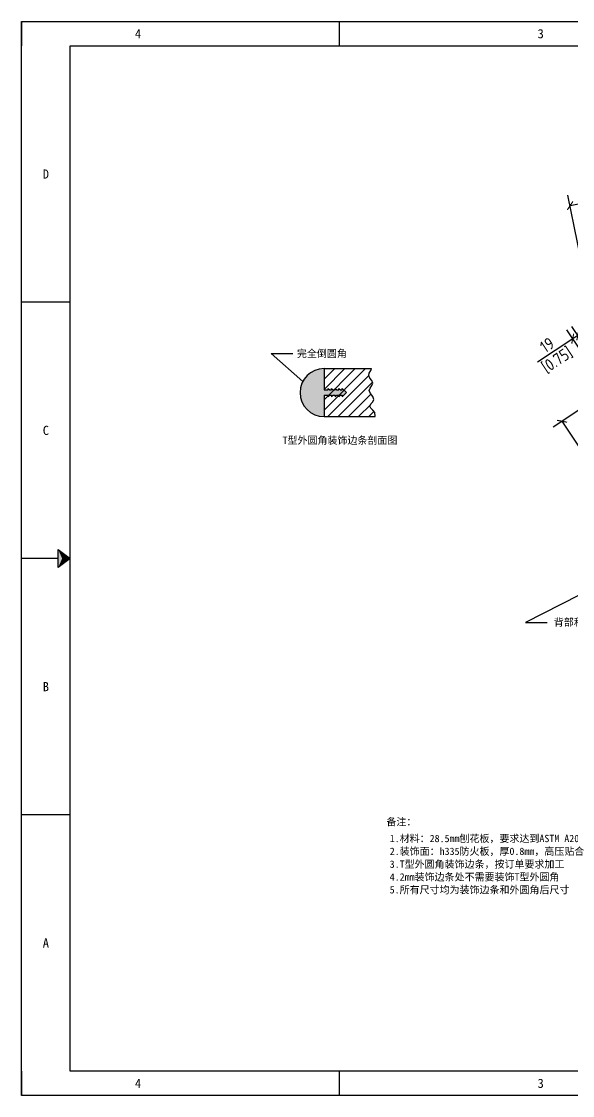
# Model space of a CAD drawing. Header units: inches. Extents: x 777 to 31414, y -60867 to 2393.
# Drawn here: x 16456 to 18176, y -60682 to -57332 of the extents above; entities that cross this region are included whole.
import ezdxf
from ezdxf.enums import TextEntityAlignment as Align

# ---------------------------------------------------------------- set-up
doc = ezdxf.new("R2010")
doc.units = ezdxf.units.IN
doc.header["$LTSCALE"] = 0.605
doc.header["$MEASUREMENT"] = 0
doc.header["$PDMODE"] = 3
doc.header["$PDSIZE"] = 0.25
doc.linetypes.add('DOT', pattern=[0.2, 0.1, -0.1])
doc.layers.get('0').update_dxf_attribs({"linetype": 'CONTINUOUS'})
doc.layers.get('Defpoints').update_dxf_attribs({"linetype": 'CONTINUOUS'})
for name, color, linetype in [('02-05848-001_DXF_HATCHING', 7, 'CONTINUOUS'), ('02-05848-001_DXF_TEXT', 7, 'CONTINUOUS'), ('print', 30, 'CONTINUOUS')]:
    doc.layers.add(name, color=color, linetype=linetype)
doc.layers.add('dim', color=2, linetype='CONTINUOUS', lineweight=9)
doc.styles.add('Dartop', font='')
doc.styles.add('Dartop Text Style', font='gbenor.shx', dxfattribs={"bigfont": 'gbcbig.shx'})
doc.styles.add('hzHT', font='simhei.ttf')
doc.styles.get("Standard").update_dxf_attribs({"font": 'txt', "width": 0.7})
doc.styles.get('Dartop').set_extended_font_data('FangSong_GB2312')
doc.dimstyles.new('Dartop DIM Style', dxfattribs={"dimscale": 15, "dimtxt": 2.5, "dimasz": 1.5, "dimexe": 2.25, "dimexo": 2, "dimtad": 1, "dimdec": 0, "dimdsep": 46, "dimtxsty": 'Dartop Text Style', "dimblk": 'ARCHTICK', "dimcen": 0.09, "dimazin": 2, "dimtfac": 1, "dimtdec": 0, "dimtofl": 0, "dimtmove": 0, "dimatfit": 3, "dimfxl": 0, "dimtolj": 1, "dimtzin": 0, "dimarcsym": 0})
doc.dimstyles.get("Standard").update_dxf_attribs({"dimtxt": 0.1, "dimasz": 0.125, "dimexe": 0.18, "dimexo": 0.0625, "dimgap": 0.09, "dimtad": 0, "dimtih": 1, "dimtoh": 1, "dimdec": 3, "dimzin": 4, "dimdsep": 46, "dimtxsty": 'Standard', "dimblk": '_FILLED', "dimblk1": '_FILLED', "dimblk2": '_FILLED', "dimcen": 0.09, "dimadec": 0, "dimazin": 0, "dimtol": 1, "dimtp": 0.008, "dimtm": 0.008, "dimtfac": 1, "dimtdec": 3, "dimtofl": 0, "dimtmove": 0, "dimatfit": 3, "dimldrblk": '_FILLED', "dimfxl": 0, "dimtolj": 1, "dimtzin": 4, "dimarcsym": 0})

# ---------------------------------------------------------------- blocks, each defined once
blk = doc.blocks.new('_FILLED')
at = {"color": 0, "linetype": 'ByBlock'}
blk.add_solid([(0, 0), (-1, 0.16), (-1, -0.16)], dxfattribs=at)
blk = doc.blocks.new('*U3')
at = {"color": 254, "linetype": 'Continuous', "extrusion": (0, 0, -1)}
for points in [[(-0.833, 11), (-0.75, 10.812), (-0.75, 11.188)], [(-0.833, 11), (-0.75, 11.188), (-1, 11)], [(-0.833, 11), (-1, 11), (-0.75, 10.812)]]:
    blk.add_solid(points, dxfattribs=at)
blk = doc.blocks.new('_ArchTick')
at = {"color": 0, "linetype": 'ByBlock', "const_width": 0.15}
blk.add_lwpolyline([(-0.5, -0.5), (0.5, 0.5)], dxfattribs=at)
blk = doc.blocks.new('*D385')
at = {"layer": 'Defpoints', "color": 0}
for p in [(18176.3, -58321.6), (18285, -58484.2), (18300.9, -58473.6)]:
    blk.add_point(p, dxfattribs=at)
at = {"layer": 'dim', "color": 0, "lineweight": -2}
for p, q in [((18268.3, -58459.3), (18157.6, -58293.5)), ((18284.2, -58448.7), (18173.4, -58283)), ((18176.3, -58321.6), (18066.7, -58394.9)), ((18192.2, -58311), (18176.3, -58321.6))]:
    blk.add_line(p, q, dxfattribs=at)
at = {"layer": 'dim', "color": 0, "lineweight": -2, "xscale": 22.5, "yscale": 22.5, "zscale": 22.5}
for p, rotation in [((18192.2, -58311), 33.74995290152864), ((18176.3, -58321.6), 213.7499529015286)]:
    blk.add_blockref('_ArchTick', p, dxfattribs=dict(at, rotation=rotation))
at = {"layer": 'dim', "color": 0, "char_height": 37.5, "attachment_point": 5, "rotation": 33.75, "style": 'Dartop Text Style'}
for s, insert in [('\\A1;19', (18096.5, -58341.1)), ('\\A1;[0.75]', (18128.2, -58388.5))]:
    blk.add_mtext(s, dxfattribs=dict(at, insert=insert))
blk = doc.blocks.new('*D386')
at = {"layer": 'Defpoints', "color": 0}
for p in [(18285, -58484.2), (18143.2, -58579), (18714.5, -59127.1)]:
    blk.add_point(p, dxfattribs=at)
at = {"layer": 'dim', "color": 0, "lineweight": -2}
for p, q in [((18260.1, -58500.9), (18115.1, -58597.7)), ((18572.7, -59221.8), (18143.2, -58579)), ((18689.6, -59143.7), (18544.6, -59240.6))]:
    blk.add_line(p, q, dxfattribs=at)
at = {"layer": 'dim', "color": 0, "lineweight": -2, "xscale": 22.5, "yscale": 22.5, "zscale": 22.5}
for p, rotation in [((18143.2, -58579), 123.749996613349), ((18572.7, -59221.8), 303.749996613349)]:
    blk.add_blockref('_ArchTick', p, dxfattribs=dict(at, rotation=rotation))
at = {"layer": 'dim', "color": 0, "char_height": 37.5, "attachment_point": 5, "rotation": 303.75, "style": 'Dartop Text Style'}
for s, insert in [('\\A1;[30.44]', (18333.9, -58916.5)), ('\\A1;773', (18381.3, -58884.8))]:
    blk.add_mtext(s, dxfattribs=dict(at, insert=insert))
blk = doc.blocks.new('*D382')
at = {"layer": 'Defpoints', "color": 0}
for p in [(19950, -57546.5), (20066.7, -58124.4), (18285, -58484.2)]:
    blk.add_point(p, dxfattribs=at)
at = {"layer": 'dim', "color": 0, "lineweight": -2}
for p, q in [((20060.8, -58095), (19943.3, -57513.4)), ((18168.3, -57906.3), (19950, -57546.5)), ((18279.1, -58454.8), (18161.6, -57873.2))]:
    blk.add_line(p, q, dxfattribs=at)
at = {"layer": 'dim', "color": 0, "lineweight": -2, "xscale": 22.5, "yscale": 22.5, "zscale": 22.5}
for p, rotation in [((19950, -57546.5), 11.41681033326503), ((18168.3, -57906.3), 191.4168103332651)]:
    blk.add_blockref('_ArchTick', p, dxfattribs=dict(at, rotation=rotation))
at = {"layer": 'dim', "color": 0, "char_height": 37.5, "attachment_point": 5, "rotation": 11.4168, "style": 'Dartop Text Style'}
for s, insert in [('\\A1;1818', (19053.6, -57698.8)), ('\\A1;[71.56]', (19064.9, -57754.7))]:
    blk.add_mtext(s, dxfattribs=dict(at, insert=insert))

msp = doc.modelspace()

# ---------------------------------------------------------------- hatches: boundary and pattern name
at = {"layer": '02-05848-001_DXF_HATCHING', "linetype": 'Continuous'}
h = msp.add_hatch(color=2, dxfattribs=at)
edge = h.paths.add_edge_path()
edge.add_line((17418.04, -58497.79), (17424.08, -58497.79))
edge.add_line((17424.08, -58497.79), (17424.08, -58502.83))
edge.add_line((17424.08, -58502.83), (17429.14, -58497.79))
edge.add_line((17429.14, -58497.79), (17435.18, -58497.79))
edge.add_line((17435.18, -58497.79), (17435.18, -58502.83))
edge.add_line((17435.18, -58502.83), (17440.24, -58497.79))
edge.add_line((17440.24, -58497.79), (17446.29, -58497.79))
edge.add_line((17446.29, -58497.79), (17446.29, -58502.83))
edge.add_line((17446.29, -58502.83), (17451.35, -58497.79))
edge.add_line((17451.35, -58497.79), (17457.39, -58497.79))
edge.add_line((17457.39, -58497.79), (17457.39, -58502.83))
edge.add_line((17457.39, -58502.83), (17470.66, -58489.6))
edge.add_line((17457.39, -58476.37), (17470.66, -58489.6))
edge.add_line((17457.39, -58481.41), (17457.39, -58476.37))
edge.add_line((17451.35, -58481.41), (17457.39, -58481.41))
edge.add_line((17446.29, -58476.37), (17451.35, -58481.41))
edge.add_line((17446.29, -58481.41), (17446.29, -58476.37))
edge.add_line((17440.24, -58481.41), (17446.29, -58481.41))
edge.add_line((17435.18, -58476.37), (17440.24, -58481.41))
edge.add_line((17435.18, -58481.41), (17435.18, -58476.37))
edge.add_line((17429.14, -58481.41), (17435.18, -58481.41))
edge.add_line((17424.08, -58476.37), (17429.14, -58481.41))
edge.add_line((17424.08, -58481.41), (17424.08, -58476.37))
edge.add_line((17418.04, -58481.41), (17424.08, -58481.41))
edge.add_line((17412.97, -58476.37), (17418.04, -58481.41))
edge.add_line((17412.97, -58481.41), (17412.97, -58476.37))
edge.add_line((17400.4, -58481.41), (17412.97, -58481.41))
edge.add_line((17400.4, -58414.8), (17400.4, -58481.41))
edge.add_arc((17400.4, -58489.6), 74.8, 90, 270)
edge.add_line((17400.4, -58497.79), (17400.4, -58564.4))
edge.add_line((17400.4, -58497.79), (17412.97, -58497.79))
edge.add_line((17412.97, -58497.79), (17412.97, -58502.83))
edge.add_line((17412.97, -58502.83), (17418.04, -58497.79))

# ---------------------------------------------------------------- linework, layer by layer
at = {"color": 0, "linetype": 'DOT'}
for p, q in [((16456.21, -57331.9), (21217.44, -57331.9)), ((16456.21, -60606.11), (16456.21, -57408.04)), ((21217.44, -60682.26), (16456.21, -60682.26))]:
    msp.add_line(p, q, dxfattribs=at)
at = {"color": 0}
for p, q in [((16456.21, -57331.9), (16456.21, -57408.04)), ((17448.29, -57408.04), (17448.29, -57331.9)), ((16608.5, -60606.11), (16608.5, -57408.04)), ((16608.5, -57408.04), (21141.3, -57408.04)), ((16608.5, -58207.56), (16456.21, -58207.56)), ((16570.42, -59007.08), (16456.21, -59007.08)), ((16608.5, -59806.59), (16456.21, -59806.59)), ((16456.21, -60606.11), (16456.21, -60682.26)), ((21141.3, -60606.11), (16608.5, -60606.11)), ((17448.29, -60682.26), (17448.29, -60606.11))]:
    msp.add_line(p, q, dxfattribs=at)
at = {"color": 2, "linetype": 'Continuous'}
for p, q in [((17400.4, -58448.06), (17433.67, -58414.8)), ((17400.4, -58480.09), (17465.69, -58414.8)), ((17400.4, -58512.11), (17497.72, -58414.8)), ((17400.4, -58544.14), (17529.75, -58414.8)), ((17412.17, -58564.4), (17539.88, -58436.69)), ((17444.2, -58564.4), (17551.34, -58457.26)), ((17476.23, -58564.4), (17546.57, -58494.06)), ((17508.25, -58564.4), (17546.06, -58526.59)), ((17540.28, -58564.4), (17556.13, -58548.55))]:
    msp.add_line(p, q, dxfattribs=at)
at = {"color": 7, "linetype": 'Continuous'}
for p, q in [((17400.4, -58414.8), (17400.4, -58481.41)), ((17400.4, -58414.8), (17548.79, -58414.8)), ((17539.82, -58436.57), (17541.41, -58428.6)), ((17541.41, -58428.6), (17546.06, -58420.45)), ((17546.06, -58420.45), (17548.79, -58414.8)), ((17543.66, -58444.48), (17539.82, -58436.57)), ((17549.5, -58452.33), (17543.66, -58444.48)), ((17552.43, -58460.22), (17549.5, -58452.33)), ((17549.55, -58467.81), (17552.43, -58460.22)), ((17400.4, -58481.41), (17412.97, -58481.41)), ((17412.97, -58481.41), (17412.97, -58476.37)), ((17412.97, -58476.37), (17418.04, -58481.41)), ((17418.04, -58481.41), (17424.08, -58481.41)), ((17424.08, -58481.41), (17424.08, -58476.37)), ((17424.08, -58476.37), (17429.14, -58481.41)), ((17429.14, -58481.41), (17435.18, -58481.41)), ((17435.18, -58481.41), (17435.18, -58476.37)), ((17435.18, -58476.37), (17440.24, -58481.41)), ((17440.24, -58481.41), (17446.29, -58481.41)), ((17446.29, -58481.41), (17446.29, -58476.37)), ((17446.29, -58476.37), (17451.35, -58481.41)), ((17451.35, -58481.41), (17457.39, -58481.41)), ((17457.39, -58481.41), (17457.39, -58476.37)), ((17457.39, -58476.37), (17470.66, -58489.6)), ((17457.39, -58502.83), (17470.66, -58489.6)), ((17541.4, -58483.08), (17544.31, -58475.45)), ((17545.2, -58492.29), (17541.4, -58483.08)), ((17544.31, -58475.45), (17549.55, -58467.81)), ((17552.3, -58501.45), (17545.2, -58492.29)), ((17400.4, -58497.79), (17400.4, -58564.4)), ((17400.4, -58497.79), (17412.97, -58497.79)), ((17412.97, -58502.83), (17418.04, -58497.79)), ((17412.97, -58497.79), (17412.97, -58502.83)), ((17418.04, -58497.79), (17424.08, -58497.79)), ((17424.08, -58502.83), (17429.14, -58497.79)), ((17424.08, -58497.79), (17424.08, -58502.83)), ((17429.14, -58497.79), (17435.18, -58497.79)), ((17435.18, -58502.83), (17440.24, -58497.79)), ((17435.18, -58497.79), (17435.18, -58502.83)), ((17440.24, -58497.79), (17446.29, -58497.79)), ((17446.29, -58502.83), (17451.35, -58497.79)), ((17446.29, -58497.79), (17446.29, -58502.83)), ((17451.35, -58497.79), (17457.39, -58497.79)), ((17457.39, -58497.79), (17457.39, -58502.83)), ((17543.76, -58531.94), (17546.7, -58525.11)), ((17546.7, -58525.11), (17552.19, -58517.94)), ((17552.19, -58517.94), (17555.59, -58510.66)), ((17555.59, -58510.66), (17552.3, -58501.45)), ((17546.7, -58538.46), (17543.76, -58531.94)), ((17553.04, -58544.87), (17546.7, -58538.46)), ((17558.74, -58551.65), (17553.04, -58544.87)), ((17560.09, -58563.02), (17558.74, -58551.65)), ((17559.44, -58564.4), (17560.09, -58563.02)), ((17400.4, -58564.4), (17559.44, -58564.4))]:
    msp.add_line(p, q, dxfattribs=at)
at = {"color": 0}
msp.add_lwpolyline([(16608.5, -59007.08), (16570.42, -59035.63), (16570.42, -58978.52), (16608.5, -59007.08)], close=True, dxfattribs=at)
at = {"color": 7, "linetype": 'Continuous'}
msp.add_arc((17400.4, -58489.6), 74.8, 90, 270, dxfattribs=at)
at = {"layer": 'print'}
msp.add_lwpolyline([(16456.21, -57331.9), (21293.59, -57331.9), (21293.59, -60682.26), (16456.21, -60682.26)], close=True, dxfattribs=at)

# ---------------------------------------------------------------- block references
at = {"color": 0, "linetype": 'Continuous', "xscale": 152.2888407109637, "yscale": 152.2888407109637, "zscale": 152.2888407109637}
msp.add_blockref('*U3', (16456.21, -60682.26), dxfattribs=at)

# ---------------------------------------------------------------- texts
at = {"color": 0}
for s, height, style, p in [('4', 28.55, 'Dartop', (16820.1, -57369.97)), ('3', 28.55, 'Dartop', (18076.49, -57369.97)), ('D', 28.55, 'Dartop', (16532.35, -57807.8)), ('C', 28.55, 'Dartop', (16532.35, -58607.32)), ('T型外圆角装饰边条剖面图', 22.8433, 'hzHT', (17450.02, -58638.33)), ('B', 28.55, 'Dartop', (16532.35, -59406.84)), ('备注：', 22.843, 'hzHT', (17641.69, -59828.49)), ('1.材料：28.5mm刨花板，要求达到ASTM A208.1 M3级标准', 22.8433, 'hzHT', (17994.37, -59880.47)), ('2.装饰面：h335防火板，厚0.8mm，高压贴合           ', 22.8433, 'hzHT', (17994.37, -59920.47)), ('3.T型外圆角装饰边条，按订单要求加工               ', 22.8433, 'hzHT', (17994.37, -59960.47)), ('4.2mm装饰边条处不需要装饰T型外圆角                ', 22.8433, 'hzHT', (17994.37, -60000.47)), ('5.所有尺寸均为装饰边条和外圆角后尺寸              ', 22.8433, 'hzHT', (17994.37, -60040.47)), ('A', 28.55, 'Dartop', (16532.35, -60206.35)), ('4', 28.55, 'Dartop', (16820.1, -60644.18)), ('3', 28.55, 'Dartop', (18076.49, -60644.18))]:
    msp.add_text(s, height=height, dxfattribs=dict(at, style=style)).set_placement(p, align=Align.MIDDLE_CENTER)
at = {"layer": 'dim', "color": 0, "style": 'hzHT'}
for s, p in [('完全倒圆角', (17393.71, -58367.58)), ('背部和两侧装饰边条', (18257.48, -59205.89))]:
    msp.add_text(s, height=22.843, dxfattribs=at).set_placement(p, align=Align.MIDDLE_CENTER)

# ---------------------------------------------------------------- dimensions: what is measured, and where the dimension line sits
at = {"layer": 'dim'}
for p1, p2, distance, picture, middle in [((18285.01, -58484.23), (20066.69, -58124.43), 589.59, '*D382', (19059.15, -57726.41)), ((18300.85, -58473.64), (18285.01, -58484.23), -195.59, '*D385', (18112.17, -58364.49)), ((18714.54, -59127.07), (18285.01, -58484.23), 170.58, '*D386', (18357.94, -58900.42))]:
    dim = msp.add_aligned_dim(p1=p1, p2=p2, distance=distance, dimstyle='Dartop DIM Style', override={"dimpost": '\\X'}, dxfattribs=at)
    dim.commit()
    dim.dimension.update_dxf_attribs({"geometry": picture, "text_midpoint": middle})

# ---------------------------------------------------------------- leaders
at = {"layer": '02-05848-001_DXF_TEXT', "color": 2, "linetype": 'Continuous'}
for points in [[(17334.08, -58455.01), (17235.17, -58367.86), (17302.67, -58367.86)], [(18580.3, -58926.16), (18029, -59206.94), (18096.5, -59206.94)]]:
    msp.add_leader(points, dimstyle='Standard', override={"dimtad": 0}, dxfattribs=at)

doc.saveas('drawing.dxf')
